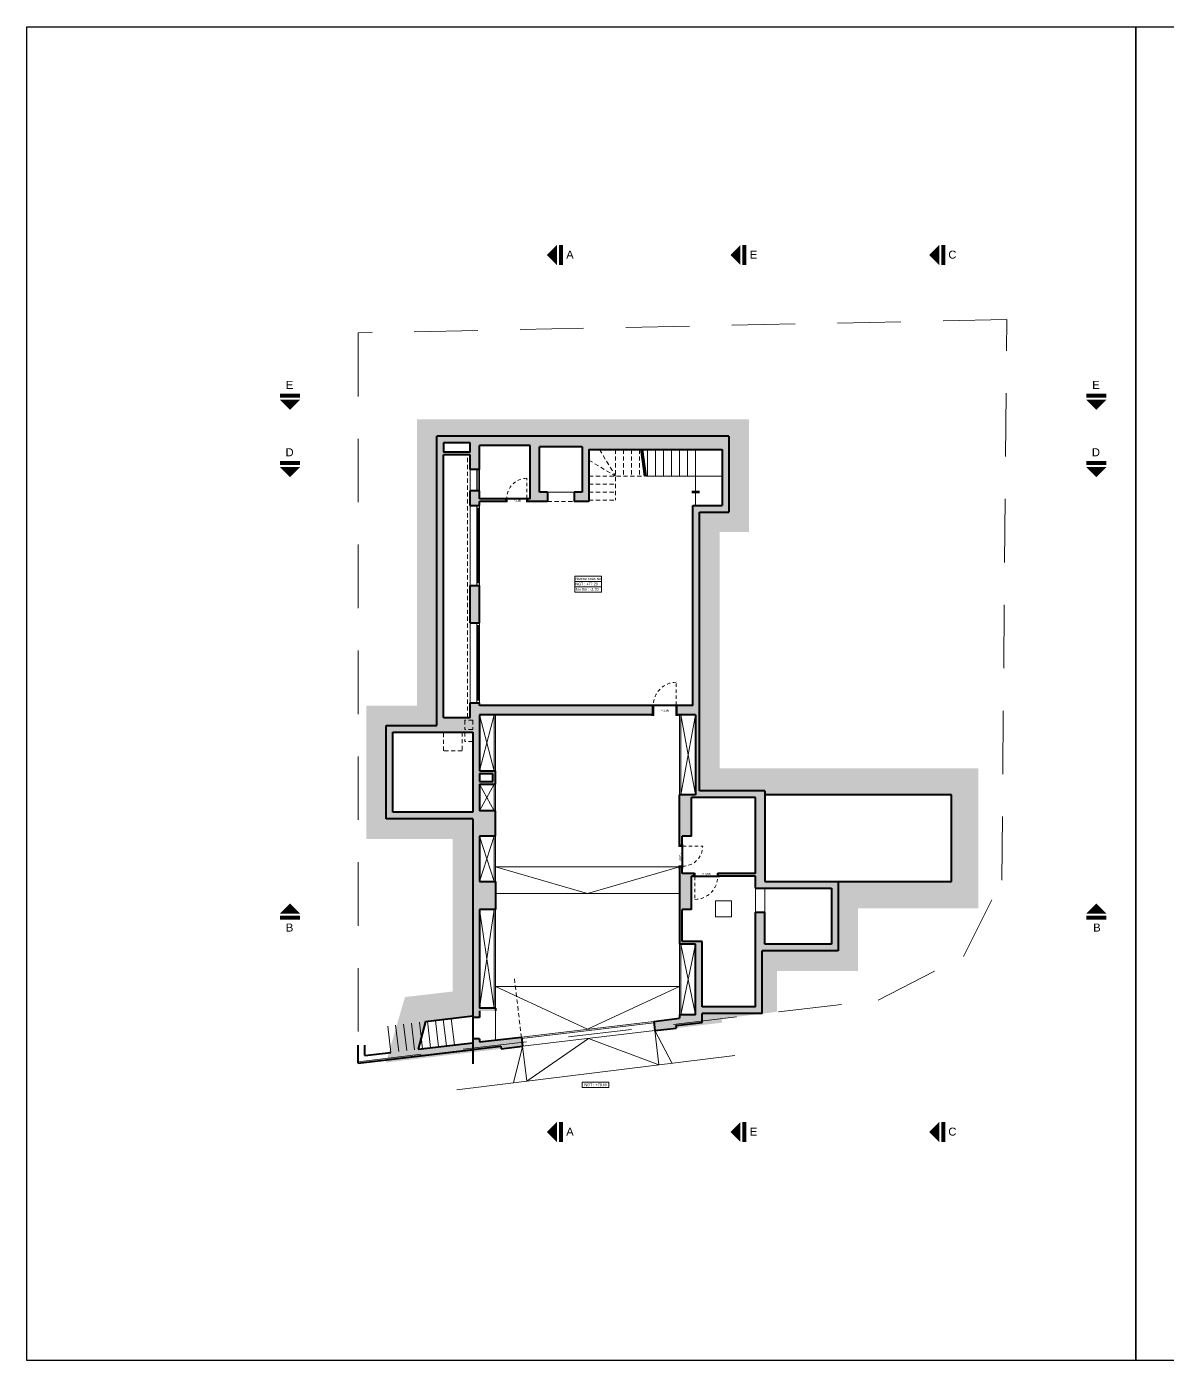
# Model space of a CAD drawing. Header units: millimetres. Extents: x 898 to 1196, y 229 to 443.
# Drawn here: x 1040.7 to 1083.5, y 320.1 to 370.1 of the extents above; entities that cross this region are included whole.
import ezdxf
from ezdxf.enums import TextEntityAlignment as Align

# ---------------------------------------------------------------- set-up
doc = ezdxf.new("R2010")
doc.units = ezdxf.units.MM
for name, pattern in [('HIDDEN', [0.375, 0.25, -0.125]), ('HIDDEN2', [4.7625, 3.175, -1.5875]), ('Projeté', [3.96875, 2.38125, -1.5875])]:
    doc.linetypes.add(name, pattern=pattern)
doc.layers.get('0').update_dxf_attribs({"color": 41})
doc.layers.get('DEFPOINTS').update_dxf_attribs({"color": 53})
for name, color, linetype, lineweight in [('A-FLOR-OVHD', 1, 'Projeté', 18), ('AN-Textes', 5, 'Continuous', 13), ('p allége', 1, 'Continuous', 20), ('p caché', 3, 'HIDDEN2', 20), ('p hachure', 253, 'Continuous', 15), ('p menuiserie', 5, 'Continuous', 20), ('p mur', 7, 'Continuous', 40), ('p symbole', 6, 'Continuous', 20), ('p texte', 7, 'Continuous', 15)]:
    doc.layers.add(name, color=color, linetype=linetype, lineweight=lineweight)
doc.styles.add('ARIAL', font='Arial.ttf', dxfattribs={"height": 0.1})
doc.dimstyles.new('ISO-25', dxfattribs={"dimtxt": 2.5, "dimasz": 2.5, "dimexe": 1.25, "dimexo": 0.625, "dimtad": 1, "dimtxsty": 'Standard', "dimcen": 2.5, "dimadec": 0, "dimazin": 0, "dimtfac": 1, "dimtmove": 0, "dimatfit": 3, "dimfxl": 1, "dimarcsym": 0})

# ---------------------------------------------------------------- blocks, each defined once
blk = doc.blocks.new('*U41')
at = {"layer": 'p menuiserie'}
for p, q in [((3, 0), (0, 0)), ((3, -0.1), (0, -0.1)), ((0.1, 0), (0.1, -0.1)), ((2.9, -0.04), (0.1, -0.04)), ((2.9, -0.06), (0.1, -0.06)), ((2.9, 0), (2.9, -0.1))]:
    blk.add_line(p, q, dxfattribs=at)
blk = doc.blocks.new('*U42')
at = {"layer": 'p menuiserie'}
for p, q in [((3, 0), (0, 0)), ((3, -0.1), (0, -0.1)), ((0.1, 0), (0.1, -0.1)), ((2.9, -0.04), (0.1, -0.04)), ((2.9, -0.06), (0.1, -0.06)), ((2.9, 0), (2.9, -0.1))]:
    blk.add_line(p, q, dxfattribs=at)
blk = doc.blocks.new('*D95')
at = {"layer": 'DEFPOINTS', "color": 0, "transparency": 16777216}
for p in [(-0.375, 0.04), (0.425, 0.04), (-0.375, -0.002)]:
    blk.add_point(p, dxfattribs=at)
at = {"layer": 'AN-Textes', "color": 0, "transparency": 16777216, "insert": (0.025, -0.059), "char_height": 0.08, "attachment_point": 5}
blk.add_mtext('P 0,80', dxfattribs=at)
blk = doc.blocks.new('_None')
blk = doc.blocks.new('*D97')
at = {"layer": 'DEFPOINTS', "color": 0, "transparency": 16777216}
for p in [(-0.425, 0.04), (0.375, 0.04), (0.375, -0.002)]:
    blk.add_point(p, dxfattribs=at)
at = {"layer": 'AN-Textes', "color": 0, "transparency": 16777216, "insert": (-0.025, -0.059), "char_height": 0.08, "attachment_point": 5}
blk.add_mtext('P 0,80', dxfattribs=at)
blk = doc.blocks.new('*D99')
at = {"layer": 'DEFPOINTS', "color": 0, "transparency": 16777216}
for p in [(0.475, 0.002), (-0.425, -0.04), (0.475, -0.04)]:
    blk.add_point(p, dxfattribs=at)
at = {"layer": 'AN-Textes', "color": 0, "transparency": 16777216, "insert": (0.025, 0.059), "char_height": 0.08, "attachment_point": 5}
blk.add_mtext('P 0,90', dxfattribs=at)
blk = doc.blocks.new('*D101')
at = {"layer": 'DEFPOINTS', "color": 0, "transparency": 16777216}
for p in [(-0.475, -0.085), (-0.475, -0.127), (0.425, -0.085)]:
    blk.add_point(p, dxfattribs=at)
at = {"layer": 'AN-Textes', "color": 0, "transparency": 16777216, "insert": (-0.025, -0.184), "char_height": 0.08, "attachment_point": 5}
blk.add_mtext('P 0,90', dxfattribs=at)
blk = doc.blocks.new('*U94')
at = {"linetype": 'HIDDEN', "ltscale": 0.5}
blk.add_line((0.4, 0.035), (0.4, 0.785), dxfattribs=at)
for p, q in [((-0.43, 0.015), (-0.375, 0.015)), ((-0.375, -0.085), (-0.375, 0.015)), ((0.4, 0.035), (-0.35, 0.035)), ((0.4, 0), (-0.35, 0)), ((0.425, -0.085), (0.425, 0.015)), ((0.48, 0.015), (0.425, 0.015)), ((-0.43, -0.085), (-0.375, -0.085)), ((0.48, -0.085), (0.425, -0.085))]:
    blk.add_line(p, q)
for points in [[(-0.43, 0.015), (-0.43, 0.035), (-0.36, 0.035), (-0.36, 0.035), (-0.35, 0.035), (-0.35, 0), (-0.34, 0), (-0.34, -0.05), (-0.34, -0.05), (-0.34, -0.085), (-0.34, -0.085), (-0.34, -0.105), (-0.43, -0.105), (-0.43, -0.085)], [(0.48, 0.015), (0.48, 0.035), (0.41, 0.035), (0.41, 0.035), (0.4, 0.035), (0.4, 0), (0.39, 0), (0.39, -0.05), (0.39, -0.05), (0.39, -0.085), (0.39, -0.085), (0.39, -0.105), (0.48, -0.105), (0.48, -0.085)]]:
    blk.add_lwpolyline(points)
blk.add_arc((0.4, 0.035), 0.75, 90, 180, dxfattribs=at)
at = {"layer": 'AN-Textes'}
dim = blk.add_linear_dim(base=(-0.375, -0.002), p1=(0.425, 0.04), p2=(-0.375, 0.04), angle=180, text='P <>', dimstyle='ISO-25', override={"dimtxt": 0.08, "dimasz": 0.02, "dimexe": 0.6, "dimexo": 0, "dimgap": 0.01, "dimtad": 2, "dimjust": 0, "dimzin": 0, "dimblk1": 'None', "dimblk2": 'None', "dimsah": 1, "dimse1": 1, "dimse2": 1, "dimsd1": 1, "dimsd2": 1, "dimtix": 1, "dimtmove": 2}, dxfattribs=at)
dim.commit()
dim.dimension.update_dxf_attribs({"geometry": '*D95', "text_midpoint": (0.025, -0.059)})
blk = doc.blocks.new('*U96')
at = {"linetype": 'HIDDEN', "ltscale": 0.5}
blk.add_line((-0.4, 0.035), (-0.4, 0.785), dxfattribs=at)
for p, q in [((-0.48, 0.015), (-0.425, 0.015)), ((-0.425, -0.085), (-0.425, 0.015)), ((-0.4, 0.035), (0.35, 0.035)), ((-0.4, 0), (0.35, 0)), ((0.375, -0.085), (0.375, 0.015)), ((0.43, 0.015), (0.375, 0.015)), ((-0.48, -0.085), (-0.425, -0.085)), ((0.43, -0.085), (0.375, -0.085))]:
    blk.add_line(p, q)
for points in [[(-0.48, 0.015), (-0.48, 0.035), (-0.41, 0.035), (-0.41, 0.035), (-0.4, 0.035), (-0.4, 0), (-0.39, 0), (-0.39, -0.05), (-0.39, -0.05), (-0.39, -0.085), (-0.39, -0.085), (-0.39, -0.105), (-0.48, -0.105), (-0.48, -0.085)], [(0.43, 0.015), (0.43, 0.035), (0.36, 0.035), (0.36, 0.035), (0.35, 0.035), (0.35, 0), (0.34, 0), (0.34, -0.05), (0.34, -0.05), (0.34, -0.085), (0.34, -0.085), (0.34, -0.105), (0.43, -0.105), (0.43, -0.085)]]:
    blk.add_lwpolyline(points)
blk.add_arc((-0.4, 0.035), 0.75, 0, 90, dxfattribs=at)
at = {"layer": 'AN-Textes'}
dim = blk.add_linear_dim(base=(0.375, -0.002), p1=(-0.425, 0.04), p2=(0.375, 0.04), angle=0, text='P <>', dimstyle='ISO-25', override={"dimtxt": 0.08, "dimasz": 0.02, "dimexe": 0.6, "dimexo": 0, "dimgap": 0.01, "dimtad": 2, "dimjust": 0, "dimzin": 0, "dimblk1": 'None', "dimblk2": 'None', "dimsah": 1, "dimse1": 1, "dimse2": 1, "dimsd1": 1, "dimsd2": 1, "dimtix": 1, "dimtmove": 2}, dxfattribs=at)
dim.commit()
dim.dimension.update_dxf_attribs({"geometry": '*D97', "text_midpoint": (-0.025, -0.059)})
blk = doc.blocks.new('*U98')
for p, q in [((-0.48, 0.085), (-0.425, 0.085)), ((-0.425, 0.085), (-0.425, -0.015)), ((-0.4, 0), (0.45, 0)), ((0.475, 0.085), (0.475, -0.015)), ((0.53, 0.085), (0.475, 0.085)), ((-0.48, -0.015), (-0.425, -0.015)), ((-0.4, -0.035), (0.45, -0.035)), ((0.53, -0.015), (0.475, -0.015))]:
    blk.add_line(p, q)
at = {"linetype": 'HIDDEN', "ltscale": 0.5}
blk.add_line((-0.4, -0.035), (-0.4, -0.885), dxfattribs=at)
for points in [[(-0.48, -0.015), (-0.48, -0.035), (-0.41, -0.035), (-0.41, -0.035), (-0.4, -0.035), (-0.4, 0), (-0.39, 0), (-0.39, 0.05), (-0.39, 0.05), (-0.39, 0.085), (-0.39, 0.085), (-0.39, 0.105), (-0.48, 0.105), (-0.48, 0.085)], [(0.53, -0.015), (0.53, -0.035), (0.46, -0.035), (0.46, -0.035), (0.45, -0.035), (0.45, 0), (0.44, 0), (0.44, 0.05), (0.44, 0.05), (0.44, 0.085), (0.44, 0.085), (0.44, 0.105), (0.53, 0.105), (0.53, 0.085)]]:
    blk.add_lwpolyline(points)
blk.add_arc((-0.4, -0.035), 0.85, 270, 360, dxfattribs=at)
at = {"layer": 'AN-Textes'}
dim = blk.add_linear_dim(base=(0.475, 0.002), p1=(-0.425, -0.04), p2=(0.475, -0.04), text='P <>', dimstyle='ISO-25', override={"dimtxt": 0.08, "dimasz": 0.02, "dimexe": 0.6, "dimexo": 0, "dimgap": 0.01, "dimtad": 2, "dimjust": 0, "dimzin": 0, "dimblk1": 'None', "dimblk2": 'None', "dimsah": 1, "dimse1": 1, "dimse2": 1, "dimsd1": 1, "dimsd2": 1, "dimtix": 1, "dimtmove": 2}, dxfattribs=at)
dim.commit()
dim.dimension.update_dxf_attribs({"geometry": '*D99', "text_midpoint": (0.025, 0.059)})
blk = doc.blocks.new('*U100')
at = {"linetype": 'HIDDEN', "ltscale": 0.5}
blk.add_line((0.4, 0.035), (0.4, 0.885), dxfattribs=at)
for p, q in [((-0.53, 0.015), (-0.475, 0.015)), ((-0.475, -0.335), (-0.475, 0.015)), ((0.4, 0.035), (-0.45, 0.035)), ((0.4, 0), (-0.45, 0)), ((0.425, -0.335), (0.425, 0.015)), ((0.48, 0.015), (0.425, 0.015)), ((-0.53, -0.335), (-0.475, -0.335)), ((0.48, -0.335), (0.425, -0.335))]:
    blk.add_line(p, q)
for points in [[(-0.53, 0.015), (-0.53, 0.035), (-0.46, 0.035), (-0.46, 0.035), (-0.45, 0.035), (-0.45, 0), (-0.44, 0), (-0.44, -0.3), (-0.44, -0.3), (-0.44, -0.335), (-0.44, -0.335), (-0.44, -0.355), (-0.53, -0.355), (-0.53, -0.335)], [(0.48, 0.015), (0.48, 0.035), (0.41, 0.035), (0.41, 0.035), (0.4, 0.035), (0.4, 0), (0.39, 0), (0.39, -0.3), (0.39, -0.3), (0.39, -0.335), (0.39, -0.335), (0.39, -0.355), (0.48, -0.355), (0.48, -0.335)]]:
    blk.add_lwpolyline(points)
blk.add_arc((0.4, 0.035), 0.85, 90, 180, dxfattribs=at)
at = {"layer": 'AN-Textes'}
dim = blk.add_linear_dim(base=(-0.475, -0.127), p1=(0.425, -0.085), p2=(-0.475, -0.085), angle=180, text='P <>', dimstyle='ISO-25', override={"dimtxt": 0.08, "dimasz": 0.02, "dimexe": 0.6, "dimexo": 0, "dimgap": 0.01, "dimtad": 2, "dimjust": 0, "dimzin": 0, "dimblk1": 'None', "dimblk2": 'None', "dimsah": 1, "dimse1": 1, "dimse2": 1, "dimsd1": 1, "dimsd2": 1, "dimtix": 1, "dimtmove": 2}, dxfattribs=at)
dim.commit()
dim.dimension.update_dxf_attribs({"geometry": '*D101', "text_midpoint": (-0.025, -0.184)})

msp = doc.modelspace()

# ---------------------------------------------------------------- hatches: boundary and pattern name
at = {"layer": 'p hachure', "transparency": 33554559}
h = msp.add_hatch(color=256, dxfattribs=at)
h.dxf.hatch_style = 1
h.paths.add_polyline_path([(1057.363, 354.534), (1057.363, 354.184), (1056.363, 354.184), (1056.363, 354.534)], flags=16)
h.paths.add_polyline_path([(1068.414, 341.334), (1075.414, 341.334), (1075.414, 338.084), (1068.414, 338.084)], flags=16)
h.paths.add_polyline_path([(1057.464, 343.684), (1057.464, 340.684), (1054.464, 340.684), (1054.464, 343.684)], flags=16)
h.paths.add_polyline_path([(1057.713, 341.834), (1057.713, 342.134), (1058.213, 342.134), (1058.213, 341.834)], flags=16)
h.paths.add_polyline_path([(1067.813, 355.409), (1055.363, 355.409), (1055.363, 344.684), (1053.464, 344.684), (1053.464, 339.684), (1056.702, 339.684), (1056.702, 333.962), (1054.916, 333.753), (1054.201, 331.301), (1059.322, 331.907), (1059.281, 332.255), (1057.713, 332.069), (1057.713, 332.184), (1057.463, 332.184), (1057.463, 332.04), (1055.413, 331.797), (1055.691, 332.837), (1057.463, 333.047), (1057.463, 332.984), (1057.713, 332.984), (1057.713, 333.234), (1058.313, 333.234), (1058.313, 333.334), (1057.713, 333.334), (1057.713, 337.034), (1058.313, 337.034), (1058.313, 338.084), (1057.713, 338.084), (1057.713, 339.784), (1058.313, 339.784), (1058.313, 340.734), (1057.713, 340.734), (1057.713, 341.734), (1058.313, 341.734), (1058.313, 342.234), (1057.713, 342.234), (1057.713, 344.334), (1064.213, 344.334), (1064.213, 344.684), (1057.713, 344.684), (1057.713, 344.784), (1057.363, 344.784), (1057.363, 344.234), (1056.363, 344.234), (1056.363, 354.084), (1057.363, 354.084), (1057.363, 353.534), (1057.713, 353.534), (1057.713, 354.434), (1059.613, 354.434), (1059.613, 352.434), (1059.513, 352.434), (1059.513, 352.334), (1060.263, 352.334), (1060.263, 352.684), (1059.963, 352.684), (1059.963, 354.384), (1061.563, 354.384), (1061.563, 352.684), (1061.263, 352.684), (1061.263, 352.334), (1061.813, 352.334), (1061.813, 354.284), (1066.813, 354.284), (1066.813, 352.184), (1065.713, 352.184), (1065.713, 344.684), (1065.113, 344.684), (1065.113, 344.334), (1065.813, 344.334), (1065.813, 341.334), (1065.213, 341.334), (1065.213, 339.434), (1065.313, 339.434), (1065.313, 339.784), (1065.663, 339.784), (1065.663, 341.234), (1068.063, 341.234), (1068.063, 338.384), (1066.663, 338.384), (1066.663, 338.284), (1068.063, 338.284), (1068.063, 337.834), (1070.908, 337.834), (1070.908, 335.734), (1068.414, 335.734), (1068.414, 336.934), (1068.063, 336.934), (1068.063, 333.384), (1066.063, 333.384), (1066.063, 335.834), (1065.313, 335.834), (1065.313, 337.034), (1065.663, 337.034), (1065.663, 338.284), (1065.763, 338.284), (1065.763, 338.384), (1065.313, 338.384), (1065.313, 338.634), (1065.213, 338.634), (1065.213, 335.734), (1065.813, 335.734), (1065.813, 333.084), (1065.213, 333.084), (1065.213, 332.957), (1064.246, 332.842), (1064.287, 332.495), (1066.813, 332.794), (1066.795, 332.942), (1068.863, 333.2), (1068.863, 334.734), (1071.908, 334.734), (1071.908, 337.084), (1076.414, 337.084), (1076.414, 342.334), (1068.414, 342.334), (1066.813, 342.334), (1066.713, 342.334), (1066.713, 351.184), (1067.813, 351.184)])
h = msp.add_hatch(color=256, dxfattribs=at)
h.dxf.hatch_style = 1
h.paths.add_polyline_path([(1058.713, 352.434), (1057.713, 352.434), (1057.713, 352.734), (1057.363, 352.734), (1057.363, 352.184), (1057.713, 352.184), (1057.713, 352.334), (1058.713, 352.334)])
h = msp.add_hatch(color=256, dxfattribs=at)
h.dxf.hatch_style = 1
h.paths.add_polyline_path([(1057.713, 349.184), (1057.363, 349.184), (1057.363, 347.784), (1057.713, 347.784)])

# ---------------------------------------------------------------- linework, layer by layer
at = {"layer": 'A-FLOR-OVHD'}
for p, q in [((1077.487, 359.151), (1053.163, 358.652)), ((1077.3, 338.141), (1077.487, 359.151)), ((1053.163, 358.652), (1053.163, 331.329)), ((1075.862, 335.275), (1077.3, 338.141)), ((1072.658, 333.636), (1075.862, 335.275)), ((1053.163, 331.329), (1072.658, 333.636))]:
    msp.add_line(p, q, dxfattribs=at)
at = {"layer": 'DEFPOINTS'}
for points in [[(1040.728, 370.134), (1082.329, 370.134), (1082.329, 320.134), (1040.728, 320.134)], [(1082.329, 370.134), (1140.728, 370.134), (1140.728, 320.134), (1082.329, 320.134)]]:
    msp.add_lwpolyline(points, close=True, dxfattribs=at)
at = {"layer": 'p allége'}
for p, q in [((1064.013, 354.284), (1064.013, 353.284)), ((1064.313, 354.284), (1064.313, 353.284)), ((1064.613, 354.284), (1064.613, 353.284)), ((1064.913, 354.284), (1064.913, 353.284)), ((1065.213, 354.284), (1065.213, 353.284)), ((1065.513, 354.284), (1065.513, 353.284)), ((1065.813, 354.284), (1065.813, 352.184)), ((1057.363, 353.534), (1057.363, 352.734)), ((1063.95, 353.284), (1065.813, 353.284)), ((1065.813, 353.284), (1066.813, 353.284)), ((1061.263, 352.684), (1060.263, 352.684)), ((1057.363, 349.184), (1057.363, 352.184)), ((1057.363, 344.784), (1057.363, 347.784)), ((1065.213, 338.634), (1058.313, 338.634)), ((1065.213, 337.634), (1058.313, 337.634)), ((1068.063, 336.934), (1068.063, 337.834)), ((1068.414, 336.934), (1068.414, 337.834)), ((1058.313, 334.154), (1065.213, 334.154)), ((1058.313, 333.234), (1058.313, 332.14)), ((1054.385, 331.675), (1054.267, 332.668)), ((1054.683, 331.71), (1054.565, 332.703)), ((1054.981, 331.746), (1054.863, 332.739)), ((1055.279, 331.781), (1055.161, 332.774)), ((1055.577, 331.816), (1055.459, 332.809)), ((1055.875, 331.851), (1055.757, 332.844)), ((1056.172, 331.887), (1056.055, 332.88)), ((1056.47, 331.922), (1056.353, 332.915)), ((1056.768, 331.957), (1056.651, 332.95)), ((1064.287, 332.495), (1059.322, 331.907)), ((1064.287, 332.495), (1064.44, 331.208)), ((1064.287, 332.495), (1064.936, 331.266)), ((1067.293, 331.561), (1056.867, 330.275)), ((1059.322, 331.905), (1058.987, 330.536)), ((1059.322, 331.907), (1059.483, 330.597))]:
    msp.add_line(p, q, dxfattribs=at)
msp.add_lwpolyline([(1066.563, 337.359), (1067.163, 337.359), (1067.163, 336.759), (1066.563, 336.759)], close=True, dxfattribs=at)
at = {"layer": 'p caché', "ltscale": 0.05}
for p, q in [((1057.263, 344.234), (1057.263, 354.084)), ((1062.213, 354.284), (1062.813, 353.284)), ((1062.813, 354.284), (1062.813, 352.384)), ((1063.113, 354.284), (1063.113, 353.284)), ((1063.413, 354.284), (1063.413, 353.284)), ((1063.713, 354.284), (1063.713, 353.284)), ((1061.813, 353.884), (1062.813, 353.284)), ((1061.813, 353.284), (1063.9, 353.284)), ((1061.813, 352.984), (1062.813, 352.984)), ((1061.813, 352.684), (1062.813, 352.684)), ((1060.263, 352.334), (1061.263, 352.334)), ((1061.813, 352.384), (1062.813, 352.384)), ((1061.813, 352.334), (1061.813, 352.384)), ((1057.463, 344.134), (1057.163, 344.134)), ((1057.163, 344.134), (1057.163, 343.784)), ((1057.463, 344.134), (1057.463, 343.784)), ((1056.363, 342.984), (1056.363, 343.684)), ((1057.063, 343.684), (1057.063, 343.334)), ((1057.063, 343.684), (1057.063, 342.984)), ((1057.463, 343.784), (1057.163, 343.784)), ((1057.163, 343.684), (1057.163, 343.334)), ((1057.463, 343.334), (1057.163, 343.334)), ((1057.063, 342.984), (1056.363, 342.984)), ((1059.022, 334.439), (1059.281, 332.255))]:
    msp.add_line(p, q, dxfattribs=at)
at = {"layer": 'p menuiserie'}
for p, q in [((1057.613, 352.734), (1057.613, 353.534)), ((1057.663, 352.734), (1057.663, 353.534)), ((1057.713, 352.734), (1057.713, 353.534)), ((1058.263, 342.234), (1058.263, 344.334)), ((1058.313, 342.234), (1058.313, 344.334)), ((1065.213, 341.334), (1065.213, 344.334)), ((1065.263, 341.334), (1065.263, 344.334)), ((1058.263, 340.734), (1058.263, 341.734)), ((1058.313, 340.734), (1058.313, 341.734)), ((1058.263, 339.784), (1058.263, 338.084)), ((1058.313, 339.784), (1058.313, 338.084)), ((1058.263, 337.034), (1058.263, 333.334)), ((1058.313, 337.034), (1058.313, 333.334)), ((1065.213, 335.734), (1065.213, 333.084)), ((1065.263, 335.734), (1065.263, 333.084)), ((1059.281, 332.255), (1064.246, 332.842)), ((1059.287, 332.205), (1064.252, 332.793))]:
    msp.add_line(p, q, dxfattribs=at)
at = {"layer": 'p mur'}
for p, q in [((1056.113, 343.934), (1056.113, 354.784)), ((1067.063, 354.784), (1056.113, 354.784)), ((1057.363, 354.534), (1056.363, 354.534)), ((1056.363, 354.534), (1056.363, 354.184)), ((1057.363, 354.184), (1057.363, 354.534)), ((1067.063, 354.784), (1067.063, 351.934)), ((1057.363, 354.184), (1056.363, 354.184)), ((1056.363, 344.234), (1056.363, 354.084)), ((1057.363, 354.084), (1056.363, 354.084)), ((1057.363, 353.534), (1057.363, 354.084)), ((1059.613, 354.434), (1057.713, 354.434)), ((1057.713, 353.534), (1057.713, 354.434)), ((1059.613, 352.434), (1059.613, 354.434)), ((1061.563, 354.384), (1059.963, 354.384)), ((1059.963, 352.684), (1059.963, 354.384)), ((1061.563, 354.384), (1061.563, 352.684)), ((1061.813, 354.284), (1061.813, 352.334)), ((1061.813, 354.284), (1066.813, 354.284)), ((1063.763, 354.284), (1063.9, 353.284)), ((1063.813, 354.284), (1063.95, 353.284)), ((1066.813, 354.284), (1066.813, 352.184)), ((1057.713, 353.534), (1057.363, 353.534)), ((1057.713, 352.734), (1057.363, 352.734)), ((1057.363, 352.184), (1057.363, 352.734)), ((1057.713, 352.434), (1057.713, 352.734)), ((1060.263, 352.684), (1059.963, 352.684)), ((1060.263, 352.684), (1060.263, 352.334)), ((1061.563, 352.684), (1061.263, 352.684)), ((1061.263, 352.684), (1061.263, 352.334)), ((1057.363, 352.184), (1057.713, 352.184)), ((1058.713, 352.434), (1057.713, 352.434)), ((1058.713, 352.334), (1057.713, 352.334)), ((1057.713, 352.184), (1057.713, 352.334)), ((1058.713, 352.334), (1058.713, 352.434)), ((1059.513, 352.334), (1059.513, 352.434)), ((1059.613, 352.434), (1059.513, 352.434)), ((1060.263, 352.334), (1059.513, 352.334)), ((1061.813, 352.334), (1061.263, 352.334)), ((1065.713, 352.184), (1066.813, 352.184)), ((1065.713, 344.684), (1065.713, 352.184)), ((1065.963, 351.934), (1067.063, 351.934)), ((1065.963, 341.484), (1065.963, 351.934)), ((1057.363, 349.184), (1057.713, 349.184)), ((1057.363, 347.784), (1057.363, 349.184)), ((1057.713, 347.784), (1057.713, 349.184)), ((1057.363, 347.784), (1057.713, 347.784)), ((1057.363, 344.784), (1057.713, 344.784)), ((1057.363, 344.234), (1057.363, 344.784)), ((1057.713, 344.684), (1057.713, 344.784)), ((1064.213, 344.684), (1057.713, 344.684)), ((1064.213, 344.334), (1064.213, 344.684)), ((1065.713, 344.684), (1065.113, 344.684)), ((1065.113, 344.334), (1065.113, 344.684)), ((1056.363, 344.234), (1057.363, 344.234)), ((1064.213, 344.334), (1057.713, 344.334)), ((1057.713, 344.334), (1057.713, 342.234)), ((1065.813, 344.334), (1065.113, 344.334)), ((1065.813, 344.334), (1065.813, 341.334)), ((1054.214, 343.934), (1056.113, 343.934)), ((1054.214, 340.434), (1054.214, 343.934)), ((1054.464, 343.684), (1057.464, 343.684)), ((1054.464, 340.684), (1054.464, 343.684)), ((1057.464, 343.684), (1057.464, 340.684)), ((1057.713, 342.234), (1058.313, 342.234)), ((1057.713, 342.134), (1057.713, 341.834)), ((1057.713, 342.134), (1058.213, 342.134)), ((1058.213, 341.834), (1058.213, 342.134)), ((1058.313, 341.734), (1058.313, 342.234)), ((1057.713, 341.834), (1058.213, 341.834)), ((1057.713, 341.734), (1057.713, 340.734)), ((1057.713, 341.734), (1058.313, 341.734)), ((1065.813, 341.334), (1065.213, 341.334)), ((1065.213, 339.434), (1065.213, 341.334)), ((1068.063, 341.234), (1065.663, 341.234)), ((1065.663, 339.784), (1065.663, 341.234)), ((1068.414, 341.484), (1065.963, 341.484)), ((1068.063, 338.384), (1068.063, 341.234)), ((1068.414, 341.484), (1068.414, 338.084)), ((1075.414, 341.334), (1068.414, 341.334)), ((1075.414, 338.084), (1075.414, 341.334)), ((1057.464, 340.684), (1054.464, 340.684)), ((1058.313, 340.734), (1057.713, 340.734)), ((1058.313, 339.784), (1058.313, 340.734)), ((1057.463, 340.434), (1054.214, 340.434)), ((1057.463, 340.434), (1057.463, 331.249)), ((1058.313, 339.784), (1057.713, 339.784)), ((1057.713, 339.784), (1057.713, 338.084)), ((1065.663, 339.784), (1065.313, 339.784)), ((1065.313, 339.434), (1065.313, 339.784)), ((1065.313, 339.434), (1065.213, 339.434)), ((1065.313, 338.634), (1065.213, 338.634)), ((1065.213, 338.634), (1065.213, 335.734)), ((1065.313, 338.384), (1065.313, 338.634)), ((1057.713, 338.084), (1058.313, 338.084)), ((1058.313, 338.084), (1058.313, 337.034)), ((1065.763, 338.384), (1065.313, 338.384)), ((1065.763, 338.284), (1065.663, 338.284)), ((1065.663, 337.034), (1065.663, 338.284)), ((1065.763, 338.284), (1065.763, 338.384)), ((1068.063, 338.384), (1066.663, 338.384)), ((1066.663, 338.284), (1066.663, 338.384)), ((1068.063, 338.284), (1066.663, 338.284)), ((1068.063, 337.834), (1068.063, 338.284)), ((1068.414, 338.084), (1075.414, 338.084)), ((1071.158, 338.084), (1071.158, 335.484)), ((1068.063, 337.834), (1070.908, 337.834)), ((1070.908, 337.834), (1070.908, 335.734)), ((1058.313, 337.034), (1057.713, 337.034)), ((1057.713, 337.034), (1057.713, 333.334)), ((1065.663, 337.034), (1065.313, 337.034)), ((1065.313, 335.834), (1065.313, 337.034)), ((1068.063, 333.384), (1068.063, 336.934)), ((1068.063, 336.934), (1068.414, 336.934)), ((1068.414, 335.734), (1068.414, 336.934)), ((1065.813, 335.734), (1065.213, 335.734)), ((1066.063, 335.834), (1065.313, 335.834)), ((1065.813, 333.084), (1065.813, 335.734)), ((1066.063, 333.384), (1066.063, 335.834)), ((1070.908, 335.734), (1068.414, 335.734)), ((1068.313, 333.134), (1068.313, 335.484)), ((1071.158, 335.484), (1068.313, 335.484)), ((1055.691, 332.837), (1057.463, 333.047)), ((1057.463, 333.047), (1057.463, 332.984)), ((1058.313, 333.334), (1057.713, 333.334)), ((1057.713, 333.234), (1057.713, 332.984)), ((1058.313, 333.334), (1058.313, 333.234)), ((1065.813, 333.084), (1065.213, 333.084)), ((1065.213, 333.084), (1065.213, 332.957)), ((1068.063, 333.384), (1066.063, 333.384)), ((1066.063, 332.806), (1066.063, 333.134)), ((1068.313, 333.134), (1066.063, 333.134)), ((1055.691, 332.837), (1055.413, 331.797)), ((1057.713, 332.984), (1057.463, 332.984)), ((1064.246, 332.842), (1065.213, 332.957)), ((1064.246, 332.842), (1064.287, 332.495)), ((1064.287, 332.495), (1065.082, 332.589)), ((1065.07, 332.688), (1066.063, 332.806)), ((1065.07, 332.688), (1065.082, 332.589)), ((1055.413, 331.797), (1057.463, 332.04)), ((1057.713, 332.184), (1057.463, 332.184)), ((1057.463, 332.184), (1057.463, 332.04)), ((1057.713, 332.069), (1059.281, 332.255)), ((1057.713, 332.184), (1057.713, 332.069)), ((1059.281, 332.255), (1059.322, 331.907)), ((1053.163, 331.279), (1053.163, 331.95)), ((1053.163, 331.279), (1058.516, 331.912)), ((1053.163, 331.279), (1057.493, 331.791)), ((1053.413, 331.56), (1053.413, 331.95)), ((1053.413, 331.56), (1054.385, 331.675)), ((1058.516, 331.912), (1058.528, 331.813)), ((1058.528, 331.813), (1059.322, 331.907))]:
    msp.add_line(p, q, dxfattribs=at)
at = {"layer": 'p symbole'}
for p, q in [((1062.288, 349.338), (1061.288, 349.338)), ((1062.288, 349.138), (1061.288, 349.138)), ((1058.263, 344.334), (1057.713, 342.234)), ((1058.263, 342.234), (1057.713, 344.334)), ((1065.263, 344.334), (1065.813, 341.334)), ((1065.263, 341.334), (1065.813, 344.334)), ((1058.263, 341.734), (1057.713, 340.734)), ((1058.263, 340.734), (1057.713, 341.734)), ((1057.713, 338.084), (1058.263, 339.784)), ((1057.713, 339.784), (1058.263, 338.084)), ((1058.263, 333.334), (1057.713, 337.034)), ((1058.263, 337.034), (1057.713, 333.334)), ((1065.813, 333.084), (1065.263, 335.734)), ((1065.813, 335.734), (1065.263, 333.084)), ((1061.805, 332.201), (1059.483, 330.597)), ((1064.44, 331.208), (1061.805, 332.201))]:
    msp.add_line(p, q, dxfattribs=at)
at = {"layer": 'p symbole', "color": 252, "true_color": 0x939598, "const_width": 0.15}
for points in [[(1060.763, 361.199), (1060.763, 361.949)], [(1067.646, 361.199), (1067.646, 361.949)], [(1075.106, 361.199), (1075.106, 361.949)], [(1050.232, 356.297), (1050.982, 356.297)], [(1080.473, 356.297), (1081.223, 356.297)], [(1050.232, 353.771), (1050.982, 353.771)], [(1080.473, 353.771), (1081.223, 353.771)], [(1050.232, 336.734), (1050.982, 336.734)], [(1080.473, 336.734), (1081.223, 336.734)], [(1060.763, 328.32), (1060.763, 329.07)], [(1067.646, 328.32), (1067.646, 329.07)], [(1075.106, 328.32), (1075.106, 329.07)]]:
    msp.add_lwpolyline(points, dxfattribs=at)
at = {"layer": 'p symbole', "color": 252, "true_color": 0x939598}
for points in [[(1060.613, 361.574, 0.75, 0, 0), (1060.238, 361.574, 0, 0, 0)], [(1067.496, 361.574, 0.75, 0, 0), (1067.121, 361.574, 0, 0, 0)], [(1074.956, 361.574, 0.75, 0, 0), (1074.581, 361.574, 0, 0, 0)], [(1050.607, 356.147, 0.75, 0, 0), (1050.607, 355.772, 0, 0, 0)], [(1080.848, 356.147, 0.75, 0, 0), (1080.848, 355.772, 0, 0, 0)], [(1050.607, 353.621, 0.75, 0, 0), (1050.607, 353.246, 0, 0, 0)], [(1080.848, 353.621, 0.75, 0, 0), (1080.848, 353.246, 0, 0, 0)], [(1050.607, 336.884, 0.75, 0, 0), (1050.607, 337.259, 0, 0, 0)], [(1080.848, 336.884, 0.75, 0, 0), (1080.848, 337.259, 0, 0, 0)], [(1060.613, 328.695, 0.75, 0, 0), (1060.238, 328.695, 0, 0, 0)], [(1067.496, 328.695, 0.75, 0, 0), (1067.121, 328.695, 0, 0, 0)], [(1074.956, 328.695, 0.75, 0, 0), (1074.581, 328.695, 0, 0, 0)]]:
    msp.add_lwpolyline(points, format="xyseb", dxfattribs=at)
at = {"layer": 'p symbole'}
for points in [[(1063.832, 353.784, 0, 0, 0), (1062.313, 353.784, 0, 0, 0), (1062.313, 352.384, 0.3, 0, 0), (1062.313, 352.084, 0, 0, 0)], [(1065.663, 352.684, 0.1, 0.1, 0), (1065.963, 352.684, 0, 0, 0), (1066.313, 352.684, 0, 0, 0), (1066.313, 353.784, 0, 0, 0), (1063.882, 353.784, 0, 0, 0)]]:
    msp.add_lwpolyline(points, format="xyseb", dxfattribs=at)
for points in [[(1061.288, 349.538), (1062.288, 349.538), (1062.288, 348.938), (1061.288, 348.938), (1061.288, 349.538)], [(1065.213, 338.634), (1061.763, 337.634), (1058.313, 338.634)], [(1065.213, 334.154), (1061.763, 332.549), (1058.313, 334.154)]]:
    msp.add_lwpolyline(points, dxfattribs=at)
msp.add_lwpolyline([(1061.567, 330.557), (1062.567, 330.557), (1062.567, 330.357), (1061.567, 330.357)], close=True, dxfattribs=at)

# ---------------------------------------------------------------- block references
at = {"layer": 'p menuiserie'}
for name, p in [('*U94', (1059.088, 352.419)), ('*U100', (1064.688, 344.669)), ('*U98', (1066.188, 338.299))]:
    msp.add_blockref(name, p, dxfattribs=at)
for name, p, rotation in [('*U41', (1057.713, 352.184), 269.9999999999999), ('*U42', (1057.713, 347.784), 269.9999999999999), ('*U96', (1065.298, 339.009), 270)]:
    msp.add_blockref(name, p, dxfattribs=dict(at, rotation=rotation))

# ---------------------------------------------------------------- texts
at = {"layer": 'p texte', "style": 'ARIAL'}
for s, height, p in [('A', 0.3, (1061.104, 361.588)), ('E', 0.3, (1067.987, 361.588)), ('C', 0.3, (1075.446, 361.588)), ('E', 0.3, (1050.589, 356.704)), ('E', 0.3, (1080.83, 356.704)), ('D', 0.3, (1050.589, 354.178)), ('D', 0.3, (1080.83, 354.178)), ('Niveau sous sol', 0.1, (1061.794, 349.439)), ('NGT : +77.20', 0.1, (1061.728, 349.239)), ('Niv fini : -2.70', 0.1, (1061.749, 349.039)), ('B', 0.3, (1050.589, 336.359)), ('B', 0.3, (1080.868, 336.359)), ('NGT : +78.60', 0.1, (1062.071, 330.463)), ('A', 0.3, (1061.104, 328.709)), ('E', 0.3, (1067.987, 328.709)), ('C', 0.3, (1075.446, 328.709))]:
    msp.add_text(s, height=height, dxfattribs=at).set_placement(p, align=Align.MIDDLE)

doc.saveas('drawing.dxf')
